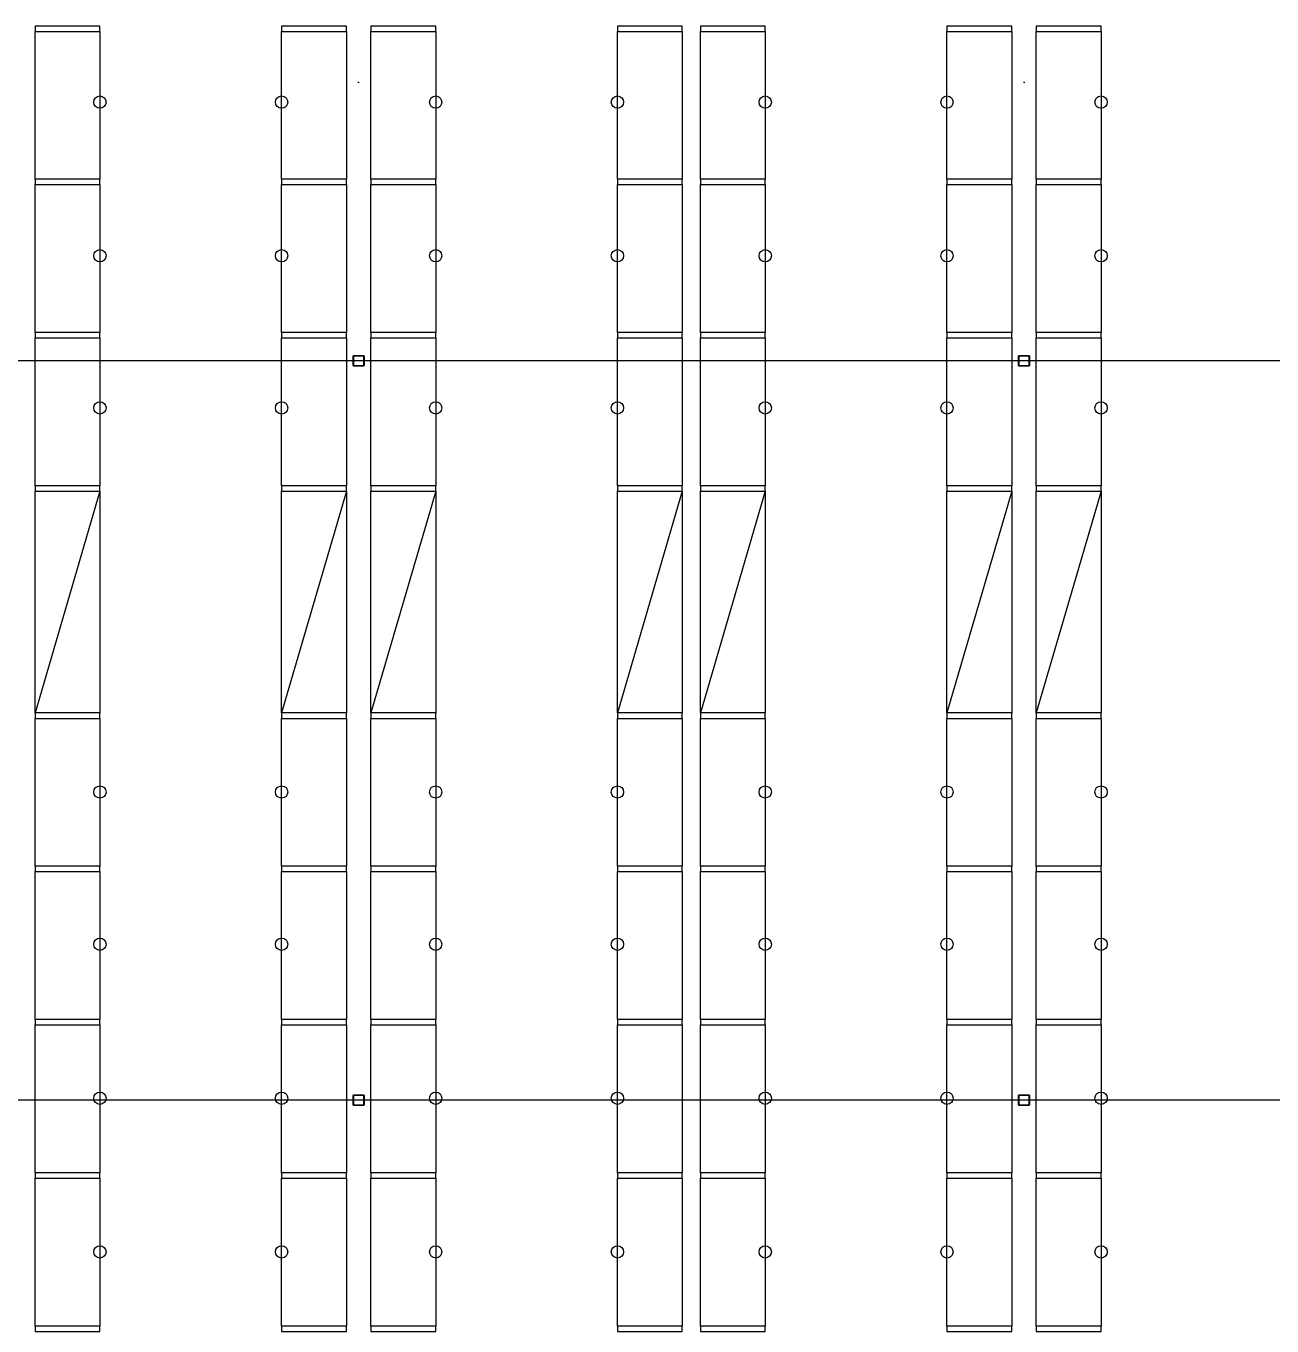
# Model space of a CAD drawing. Header units: millimetres. Extents: x 626570 to 643256, y 6233 to 11343.
# Drawn here: x 633792 to 634601, y 8820 to 9664 of the extents above; entities that cross this region are included whole.
import ezdxf

# ---------------------------------------------------------------- set-up
doc = ezdxf.new("R2010")
doc.units = ezdxf.units.MM
doc.header["$LTSCALE"] = 4000
doc.header["$MEASUREMENT"] = 0
doc.linetypes.add('DASHDOT', pattern=[1, 0.5, -0.25, 0, -0.25])
doc.linetypes.add('HIDDEN', pattern=[0.375, 0.25, -0.125])
for name, color, linetype in [('17', 170, 'CONTINUOUS'), ('BEAMS', 170, 'CONTINUOUS'), ('FRAMES', 170, 'CONTINUOUS'), ('LIGHTS', 50, 'CONTINUOUS'), ('MASTERFOUNDATION_1', 4, 'DASHDOT'), ('MASTERFOUNDATION_25', 7, 'CONTINUOUS')]:
    doc.layers.add(name, color=color, linetype=linetype)

msp = doc.modelspace()

# ---------------------------------------------------------------- linework, layer by layer
at = {"layer": '17', "linetype": 'HIDDEN'}
for p, q in [((633839.87, 9361.97), (633797.87, 9217.97)), ((633999.88, 9361.97), (633957.88, 9217.97)), ((634057.88, 9361.97), (634015.88, 9217.97)), ((634217.88, 9361.97), (634175.88, 9217.97)), ((634271.88, 9361.97), (634229.88, 9217.97)), ((634431.89, 9361.97), (634389.89, 9217.97)), ((634489.89, 9361.97), (634447.89, 9217.97))]:
    msp.add_line(p, q, dxfattribs=at)
at = {"layer": 'BEAMS', "linetype": 'Continuous'}
for p, q in [((633797.87, 9564.47), (633797.87, 9660.47)), ((633839.87, 9660.47), (633839.87, 9564.47)), ((633957.88, 9564.47), (633957.88, 9660.47)), ((633999.88, 9660.47), (633999.88, 9564.47)), ((634015.88, 9564.47), (634015.88, 9660.47)), ((634057.88, 9660.47), (634057.88, 9564.47)), ((634175.88, 9564.47), (634175.88, 9660.47)), ((634217.88, 9660.47), (634217.88, 9564.47)), ((634229.88, 9564.47), (634229.88, 9660.47)), ((634271.88, 9660.47), (634271.88, 9564.47)), ((634389.89, 9564.47), (634389.89, 9660.47)), ((634431.89, 9660.47), (634431.89, 9564.47)), ((634447.89, 9564.47), (634447.89, 9660.47)), ((634489.89, 9660.47), (634489.89, 9564.47)), ((633797.87, 9464.97), (633797.87, 9560.97)), ((633839.87, 9560.97), (633839.87, 9464.97)), ((633957.88, 9464.97), (633957.88, 9560.97)), ((633999.88, 9560.97), (633999.88, 9464.97)), ((634015.88, 9464.97), (634015.88, 9560.97)), ((634057.88, 9560.97), (634057.88, 9464.97)), ((634175.88, 9464.97), (634175.88, 9560.97)), ((634217.88, 9560.97), (634217.88, 9464.97)), ((634229.88, 9464.97), (634229.88, 9560.97)), ((634271.88, 9560.97), (634271.88, 9464.97)), ((634389.89, 9464.97), (634389.89, 9560.97)), ((634431.89, 9560.97), (634431.89, 9464.97)), ((634447.89, 9464.97), (634447.89, 9560.97)), ((634489.89, 9560.97), (634489.89, 9464.97)), ((633797.87, 9365.47), (633797.87, 9461.47)), ((633839.87, 9461.47), (633839.87, 9365.47)), ((633957.88, 9365.47), (633957.88, 9461.47)), ((633999.88, 9461.47), (633999.88, 9365.47)), ((634015.88, 9365.47), (634015.88, 9461.47)), ((634057.88, 9461.47), (634057.88, 9365.47)), ((634175.88, 9365.47), (634175.88, 9461.47)), ((634217.88, 9461.47), (634217.88, 9365.47)), ((634229.88, 9365.47), (634229.88, 9461.47)), ((634271.88, 9461.47), (634271.88, 9365.47)), ((634389.89, 9365.47), (634389.89, 9461.47)), ((634431.89, 9461.47), (634431.89, 9365.47)), ((634447.89, 9365.47), (634447.89, 9461.47)), ((634489.89, 9461.47), (634489.89, 9365.47)), ((633797.87, 9217.97), (633797.87, 9361.97)), ((633839.87, 9361.97), (633839.87, 9217.97)), ((633957.88, 9217.97), (633957.88, 9361.97)), ((633999.88, 9361.97), (633999.88, 9217.97)), ((634015.88, 9217.97), (634015.88, 9361.97)), ((634057.88, 9361.97), (634057.88, 9217.97)), ((634175.88, 9217.97), (634175.88, 9361.97)), ((634217.88, 9361.97), (634217.88, 9217.97)), ((634229.88, 9217.97), (634229.88, 9361.97)), ((634271.88, 9361.97), (634271.88, 9217.97)), ((634389.89, 9217.97), (634389.89, 9361.97)), ((634431.89, 9361.97), (634431.89, 9217.97)), ((634447.89, 9217.97), (634447.89, 9361.97)), ((634489.89, 9361.97), (634489.89, 9217.97)), ((633797.87, 9118.47), (633797.87, 9214.47)), ((633839.87, 9214.47), (633839.87, 9118.47)), ((633957.88, 9118.47), (633957.88, 9214.47)), ((633999.88, 9214.47), (633999.88, 9118.47)), ((634015.88, 9118.47), (634015.88, 9214.47)), ((634057.88, 9214.47), (634057.88, 9118.47)), ((634175.88, 9118.47), (634175.88, 9214.47)), ((634217.88, 9214.47), (634217.88, 9118.47)), ((634229.88, 9118.47), (634229.88, 9214.47)), ((634271.88, 9214.47), (634271.88, 9118.47)), ((634389.89, 9118.47), (634389.89, 9214.47)), ((634431.89, 9214.47), (634431.89, 9118.47)), ((634447.89, 9118.47), (634447.89, 9214.47)), ((634489.89, 9214.47), (634489.89, 9118.47)), ((633797.87, 9018.97), (633797.87, 9114.97)), ((633839.87, 9114.97), (633839.87, 9018.97)), ((633957.88, 9018.97), (633957.88, 9114.97)), ((633999.88, 9114.97), (633999.88, 9018.97)), ((634015.88, 9018.97), (634015.88, 9114.97)), ((634057.88, 9114.97), (634057.88, 9018.97)), ((634175.88, 9018.97), (634175.88, 9114.97)), ((634217.88, 9114.97), (634217.88, 9018.97)), ((634229.88, 9018.97), (634229.88, 9114.97)), ((634271.88, 9114.97), (634271.88, 9018.97)), ((634389.89, 9018.97), (634389.89, 9114.97)), ((634431.89, 9114.97), (634431.89, 9018.97)), ((634447.89, 9018.97), (634447.89, 9114.97)), ((634489.89, 9114.97), (634489.89, 9018.97)), ((633797.87, 8919.47), (633797.87, 9015.47)), ((633839.87, 9015.47), (633839.87, 8919.47)), ((633957.88, 8919.47), (633957.88, 9015.47)), ((633999.88, 9015.47), (633999.88, 8919.47)), ((634015.88, 8919.47), (634015.88, 9015.47)), ((634057.88, 9015.47), (634057.88, 8919.47)), ((634175.88, 8919.47), (634175.88, 9015.47)), ((634217.88, 9015.47), (634217.88, 8919.47)), ((634229.88, 8919.47), (634229.88, 9015.47)), ((634271.88, 9015.47), (634271.88, 8919.47)), ((634389.89, 8919.47), (634389.89, 9015.47)), ((634431.89, 9015.47), (634431.89, 8919.47)), ((634447.89, 8919.47), (634447.89, 9015.47)), ((634489.89, 9015.47), (634489.89, 8919.47)), ((633797.87, 8819.97), (633797.87, 8915.97)), ((633839.87, 8915.97), (633839.87, 8819.97)), ((633957.88, 8819.97), (633957.88, 8915.97)), ((633999.88, 8915.97), (633999.88, 8819.97)), ((634015.88, 8819.97), (634015.88, 8915.97)), ((634057.88, 8915.97), (634057.88, 8819.97)), ((634175.88, 8819.97), (634175.88, 8915.97)), ((634217.88, 8915.97), (634217.88, 8819.97)), ((634229.88, 8819.97), (634229.88, 8915.97)), ((634271.88, 8915.97), (634271.88, 8819.97)), ((634389.89, 8819.97), (634389.89, 8915.97)), ((634431.89, 8915.97), (634431.89, 8819.97)), ((634447.89, 8819.97), (634447.89, 8915.97)), ((634489.89, 8915.97), (634489.89, 8819.97))]:
    msp.add_line(p, q, dxfattribs=at)
at = {"layer": 'FRAMES', "linetype": 'Continuous', "flags": 128}
for points in [[(633797.87, 9660.47), (633839.87, 9660.47), (633839.87, 9663.97), (633797.87, 9663.97), (633797.87, 9660.47)], [(633957.88, 9660.47), (633999.88, 9660.47), (633999.88, 9663.97), (633957.88, 9663.97), (633957.88, 9660.47)], [(634015.88, 9660.47), (634057.88, 9660.47), (634057.88, 9663.97), (634015.88, 9663.97), (634015.88, 9660.47)], [(634175.88, 9660.47), (634217.88, 9660.47), (634217.88, 9663.97), (634175.88, 9663.97), (634175.88, 9660.47)], [(634229.88, 9660.47), (634271.88, 9660.47), (634271.88, 9663.97), (634229.88, 9663.97), (634229.88, 9660.47)], [(634389.89, 9660.47), (634431.89, 9660.47), (634431.89, 9663.97), (634389.89, 9663.97), (634389.89, 9660.47)], [(634447.89, 9660.47), (634489.89, 9660.47), (634489.89, 9663.97), (634447.89, 9663.97), (634447.89, 9660.47)], [(633797.87, 9560.97), (633839.87, 9560.97), (633839.87, 9564.47), (633797.87, 9564.47), (633797.87, 9560.97)], [(633957.88, 9560.97), (633999.88, 9560.97), (633999.88, 9564.47), (633957.88, 9564.47), (633957.88, 9560.97)], [(634015.88, 9560.97), (634057.88, 9560.97), (634057.88, 9564.47), (634015.88, 9564.47), (634015.88, 9560.97)], [(634175.88, 9560.97), (634217.88, 9560.97), (634217.88, 9564.47), (634175.88, 9564.47), (634175.88, 9560.97)], [(634229.88, 9560.97), (634271.88, 9560.97), (634271.88, 9564.47), (634229.88, 9564.47), (634229.88, 9560.97)], [(634389.89, 9560.97), (634431.89, 9560.97), (634431.89, 9564.47), (634389.89, 9564.47), (634389.89, 9560.97)], [(634447.89, 9560.97), (634489.89, 9560.97), (634489.89, 9564.47), (634447.89, 9564.47), (634447.89, 9560.97)], [(633797.87, 9461.47), (633839.87, 9461.47), (633839.87, 9464.97), (633797.87, 9464.97), (633797.87, 9461.47)], [(633957.88, 9461.47), (633999.88, 9461.47), (633999.88, 9464.97), (633957.88, 9464.97), (633957.88, 9461.47)], [(634015.88, 9461.47), (634057.88, 9461.47), (634057.88, 9464.97), (634015.88, 9464.97), (634015.88, 9461.47)], [(634175.88, 9461.47), (634217.88, 9461.47), (634217.88, 9464.97), (634175.88, 9464.97), (634175.88, 9461.47)], [(634229.88, 9461.47), (634271.88, 9461.47), (634271.88, 9464.97), (634229.88, 9464.97), (634229.88, 9461.47)], [(634389.89, 9461.47), (634431.89, 9461.47), (634431.89, 9464.97), (634389.89, 9464.97), (634389.89, 9461.47)], [(634447.89, 9461.47), (634489.89, 9461.47), (634489.89, 9464.97), (634447.89, 9464.97), (634447.89, 9461.47)], [(633797.87, 9361.97), (633839.87, 9361.97), (633839.87, 9365.47), (633797.87, 9365.47), (633797.87, 9361.97)], [(633797.87, 9361.97), (633839.87, 9361.97), (633839.87, 9365.47), (633797.87, 9365.47), (633797.87, 9361.97)], [(633957.88, 9361.97), (633999.88, 9361.97), (633999.88, 9365.47), (633957.88, 9365.47), (633957.88, 9361.97)], [(633957.88, 9361.97), (633999.88, 9361.97), (633999.88, 9365.47), (633957.88, 9365.47), (633957.88, 9361.97)], [(634015.88, 9361.97), (634057.88, 9361.97), (634057.88, 9365.47), (634015.88, 9365.47), (634015.88, 9361.97)], [(634015.88, 9361.97), (634057.88, 9361.97), (634057.88, 9365.47), (634015.88, 9365.47), (634015.88, 9361.97)], [(634175.88, 9361.97), (634217.88, 9361.97), (634217.88, 9365.47), (634175.88, 9365.47), (634175.88, 9361.97)], [(634175.88, 9361.97), (634217.88, 9361.97), (634217.88, 9365.47), (634175.88, 9365.47), (634175.88, 9361.97)], [(634229.88, 9361.97), (634271.88, 9361.97), (634271.88, 9365.47), (634229.88, 9365.47), (634229.88, 9361.97)], [(634229.88, 9361.97), (634271.88, 9361.97), (634271.88, 9365.47), (634229.88, 9365.47), (634229.88, 9361.97)], [(634389.89, 9361.97), (634431.89, 9361.97), (634431.89, 9365.47), (634389.89, 9365.47), (634389.89, 9361.97)], [(634389.89, 9361.97), (634431.89, 9361.97), (634431.89, 9365.47), (634389.89, 9365.47), (634389.89, 9361.97)], [(634447.89, 9361.97), (634489.89, 9361.97), (634489.89, 9365.47), (634447.89, 9365.47), (634447.89, 9361.97)], [(634447.89, 9361.97), (634489.89, 9361.97), (634489.89, 9365.47), (634447.89, 9365.47), (634447.89, 9361.97)], [(633797.87, 9214.47), (633839.87, 9214.47), (633839.87, 9217.97), (633797.87, 9217.97), (633797.87, 9214.47)], [(633957.88, 9214.47), (633999.88, 9214.47), (633999.88, 9217.97), (633957.88, 9217.97), (633957.88, 9214.47)], [(634015.88, 9214.47), (634057.88, 9214.47), (634057.88, 9217.97), (634015.88, 9217.97), (634015.88, 9214.47)], [(634175.88, 9214.47), (634217.88, 9214.47), (634217.88, 9217.97), (634175.88, 9217.97), (634175.88, 9214.47)], [(634229.88, 9214.47), (634271.88, 9214.47), (634271.88, 9217.97), (634229.88, 9217.97), (634229.88, 9214.47)], [(634389.89, 9214.47), (634431.89, 9214.47), (634431.89, 9217.97), (634389.89, 9217.97), (634389.89, 9214.47)], [(634447.89, 9214.47), (634489.89, 9214.47), (634489.89, 9217.97), (634447.89, 9217.97), (634447.89, 9214.47)], [(633797.87, 9114.97), (633839.87, 9114.97), (633839.87, 9118.47), (633797.87, 9118.47), (633797.87, 9114.97)], [(633957.88, 9114.97), (633999.88, 9114.97), (633999.88, 9118.47), (633957.88, 9118.47), (633957.88, 9114.97)], [(634015.88, 9114.97), (634057.88, 9114.97), (634057.88, 9118.47), (634015.88, 9118.47), (634015.88, 9114.97)], [(634175.88, 9114.97), (634217.88, 9114.97), (634217.88, 9118.47), (634175.88, 9118.47), (634175.88, 9114.97)], [(634229.88, 9114.97), (634271.88, 9114.97), (634271.88, 9118.47), (634229.88, 9118.47), (634229.88, 9114.97)], [(634389.89, 9114.97), (634431.89, 9114.97), (634431.89, 9118.47), (634389.89, 9118.47), (634389.89, 9114.97)], [(634447.89, 9114.97), (634489.89, 9114.97), (634489.89, 9118.47), (634447.89, 9118.47), (634447.89, 9114.97)], [(633797.87, 9015.47), (633839.87, 9015.47), (633839.87, 9018.97), (633797.87, 9018.97), (633797.87, 9015.47)], [(633957.88, 9015.47), (633999.88, 9015.47), (633999.88, 9018.97), (633957.88, 9018.97), (633957.88, 9015.47)], [(634015.88, 9015.47), (634057.88, 9015.47), (634057.88, 9018.97), (634015.88, 9018.97), (634015.88, 9015.47)], [(634175.88, 9015.47), (634217.88, 9015.47), (634217.88, 9018.97), (634175.88, 9018.97), (634175.88, 9015.47)], [(634229.88, 9015.47), (634271.88, 9015.47), (634271.88, 9018.97), (634229.88, 9018.97), (634229.88, 9015.47)], [(634389.89, 9015.47), (634431.89, 9015.47), (634431.89, 9018.97), (634389.89, 9018.97), (634389.89, 9015.47)], [(634447.89, 9015.47), (634489.89, 9015.47), (634489.89, 9018.97), (634447.89, 9018.97), (634447.89, 9015.47)], [(633797.87, 8915.97), (633839.87, 8915.97), (633839.87, 8919.47), (633797.87, 8919.47), (633797.87, 8915.97)], [(633957.88, 8915.97), (633999.88, 8915.97), (633999.88, 8919.47), (633957.88, 8919.47), (633957.88, 8915.97)], [(634015.88, 8915.97), (634057.88, 8915.97), (634057.88, 8919.47), (634015.88, 8919.47), (634015.88, 8915.97)], [(634175.88, 8915.97), (634217.88, 8915.97), (634217.88, 8919.47), (634175.88, 8919.47), (634175.88, 8915.97)], [(634229.88, 8915.97), (634271.88, 8915.97), (634271.88, 8919.47), (634229.88, 8919.47), (634229.88, 8915.97)], [(634389.89, 8915.97), (634431.89, 8915.97), (634431.89, 8919.47), (634389.89, 8919.47), (634389.89, 8915.97)], [(634447.89, 8915.97), (634489.89, 8915.97), (634489.89, 8919.47), (634447.89, 8919.47), (634447.89, 8915.97)], [(633797.87, 8816.47), (633839.87, 8816.47), (633839.87, 8819.97), (633797.87, 8819.97), (633797.87, 8816.47)], [(633957.88, 8816.47), (633999.88, 8816.47), (633999.88, 8819.97), (633957.88, 8819.97), (633957.88, 8816.47)], [(634015.88, 8816.47), (634057.88, 8816.47), (634057.88, 8819.97), (634015.88, 8819.97), (634015.88, 8816.47)], [(634175.88, 8816.47), (634217.88, 8816.47), (634217.88, 8819.97), (634175.88, 8819.97), (634175.88, 8816.47)], [(634229.88, 8816.47), (634271.88, 8816.47), (634271.88, 8819.97), (634229.88, 8819.97), (634229.88, 8816.47)], [(634389.89, 8816.47), (634431.89, 8816.47), (634431.89, 8819.97), (634389.89, 8819.97), (634389.89, 8816.47)], [(634447.89, 8816.47), (634489.89, 8816.47), (634489.89, 8819.97), (634447.89, 8819.97), (634447.89, 8816.47)]]:
    msp.add_lwpolyline(points, close=True, dxfattribs=at)
at = {"layer": 'LIGHTS'}
for centre in [(633839.87, 9614.58), (633957.88, 9614.58), (634057.88, 9614.58), (634175.88, 9614.58), (634271.88, 9614.58), (634389.89, 9614.58), (634489.89, 9614.58), (633839.87, 9514.85), (633957.88, 9514.85), (634057.88, 9514.85), (634175.88, 9514.85), (634271.88, 9514.85), (634389.89, 9514.85), (634489.89, 9514.85), (633839.87, 9415.98), (633957.88, 9415.98), (634057.88, 9415.98), (634175.88, 9415.98), (634271.88, 9415.98), (634389.89, 9415.98), (634489.89, 9415.98), (633839.87, 9166.66), (633957.88, 9166.66), (634057.88, 9166.66), (634175.88, 9166.66), (634271.88, 9166.66), (634389.89, 9166.66), (634489.89, 9166.66), (633839.87, 9067.78), (633957.88, 9067.78), (634057.88, 9067.78), (634175.88, 9067.78), (634271.88, 9067.78), (634389.89, 9067.78), (634489.89, 9067.78), (633839.87, 8967.81), (633957.88, 8967.81), (634057.88, 8967.81), (634175.88, 8967.81), (634271.88, 8967.81), (634389.89, 8967.81), (634489.89, 8967.81), (633839.87, 8868.09), (633957.88, 8868.09), (634057.88, 8868.09), (634175.88, 8868.09), (634271.88, 8868.09), (634389.89, 8868.09), (634489.89, 8868.09)]:
    msp.add_circle(centre, 3.99, dxfattribs=at)
at = {"layer": 'MASTERFOUNDATION_1', "linetype": 'DASHDOT'}
for p, q in [((634007.88, 6627.53), (634007.88, 11123.23)), ((634439.89, 6627.53), (634439.89, 11123.23)), ((643023.86, 9446.61), (626796.64, 9446.61)), ((643023.86, 8966.61), (626796.64, 8966.61))]:
    msp.add_line(p, q, dxfattribs=at)
at = {"layer": 'MASTERFOUNDATION_25', "linetype": 'Continuous', "flags": 128}
for points in [[(634005, 9450.11), (634010.76, 9450.11), (634010.78, 9450.11), (634010.8, 9450.11), (634010.82, 9450.1), (634010.84, 9450.1), (634010.86, 9450.1), (634010.89, 9450.09), (634010.91, 9450.09), (634010.93, 9450.08), (634010.95, 9450.08), (634010.97, 9450.07), (634010.99, 9450.06), (634011.01, 9450.05), (634011.03, 9450.05), (634011.05, 9450.04), (634011.07, 9450.02), (634011.09, 9450.01), (634011.1, 9450), (634011.12, 9449.99), (634011.14, 9449.98), (634011.16, 9449.96), (634011.17, 9449.95), (634011.19, 9449.93), (634011.2, 9449.92), (634011.22, 9449.9), (634011.23, 9449.89), (634011.25, 9449.87), (634011.26, 9449.85), (634011.27, 9449.83), (634011.28, 9449.82), (634011.3, 9449.8), (634011.31, 9449.78), (634011.32, 9449.76), (634011.32, 9449.74), (634011.33, 9449.72), (634011.34, 9449.7), (634011.35, 9449.68), (634011.35, 9449.66), (634011.36, 9449.64), (634011.36, 9449.62), (634011.37, 9449.59), (634011.37, 9449.57), (634011.38, 9449.55), (634011.38, 9449.53), (634011.38, 9449.51), (634011.38, 9449.49), (634011.38, 9443.73), (634011.38, 9443.71), (634011.38, 9443.69), (634011.38, 9443.66), (634011.37, 9443.64), (634011.37, 9443.62), (634011.36, 9443.6), (634011.36, 9443.58), (634011.35, 9443.56), (634011.35, 9443.54), (634011.34, 9443.52), (634011.33, 9443.5), (634011.32, 9443.48), (634011.32, 9443.46), (634011.31, 9443.44), (634011.3, 9443.42), (634011.28, 9443.4), (634011.27, 9443.38), (634011.26, 9443.36), (634011.25, 9443.35), (634011.23, 9443.33), (634011.22, 9443.31), (634011.2, 9443.3), (634011.19, 9443.28), (634011.17, 9443.27), (634011.16, 9443.25), (634011.14, 9443.24), (634011.12, 9443.23), (634011.1, 9443.21), (634011.09, 9443.2), (634011.07, 9443.19), (634011.05, 9443.18), (634011.03, 9443.17), (634011.01, 9443.16), (634010.99, 9443.15), (634010.97, 9443.15), (634010.95, 9443.14), (634010.93, 9443.13), (634010.91, 9443.13), (634010.89, 9443.12), (634010.86, 9443.12), (634010.84, 9443.11), (634010.82, 9443.11), (634010.8, 9443.11), (634010.78, 9443.11), (634010.76, 9443.11), (634005, 9443.11), (634004.98, 9443.11), (634004.96, 9443.11), (634004.94, 9443.11), (634004.91, 9443.11), (634004.89, 9443.12), (634004.87, 9443.12), (634004.85, 9443.13), (634004.83, 9443.13), (634004.81, 9443.14), (634004.79, 9443.15), (634004.77, 9443.15), (634004.75, 9443.16), (634004.73, 9443.17), (634004.71, 9443.18), (634004.69, 9443.19), (634004.67, 9443.2), (634004.65, 9443.21), (634004.63, 9443.23), (634004.62, 9443.24), (634004.6, 9443.25), (634004.58, 9443.27), (634004.57, 9443.28), (634004.55, 9443.3), (634004.54, 9443.31), (634004.52, 9443.33), (634004.51, 9443.35), (634004.5, 9443.36), (634004.48, 9443.38), (634004.47, 9443.4), (634004.46, 9443.42), (634004.45, 9443.44), (634004.44, 9443.46), (634004.43, 9443.48), (634004.42, 9443.5), (634004.42, 9443.52), (634004.41, 9443.54), (634004.4, 9443.56), (634004.4, 9443.58), (634004.39, 9443.6), (634004.39, 9443.62), (634004.38, 9443.64), (634004.38, 9443.66), (634004.38, 9443.69), (634004.38, 9443.71), (634004.38, 9443.73), (634004.38, 9449.49), (634004.38, 9449.51), (634004.38, 9449.53), (634004.38, 9449.55), (634004.38, 9449.57), (634004.39, 9449.59), (634004.39, 9449.62), (634004.4, 9449.64), (634004.4, 9449.66), (634004.41, 9449.68), (634004.42, 9449.7), (634004.42, 9449.72), (634004.43, 9449.74), (634004.44, 9449.76), (634004.45, 9449.78), (634004.46, 9449.8), (634004.47, 9449.82), (634004.48, 9449.83), (634004.5, 9449.85), (634004.51, 9449.87), (634004.52, 9449.89), (634004.54, 9449.9), (634004.55, 9449.92), (634004.57, 9449.93), (634004.58, 9449.95), (634004.6, 9449.96), (634004.62, 9449.98), (634004.63, 9449.99), (634004.65, 9450), (634004.67, 9450.01), (634004.69, 9450.02), (634004.71, 9450.04), (634004.73, 9450.05), (634004.75, 9450.05), (634004.77, 9450.06), (634004.79, 9450.07), (634004.81, 9450.08), (634004.83, 9450.08), (634004.85, 9450.09), (634004.87, 9450.09), (634004.89, 9450.1), (634004.91, 9450.1), (634004.94, 9450.1), (634004.96, 9450.11), (634004.98, 9450.11), (634005, 9450.11)], [(634005, 9449.8), (634010.76, 9449.8), (634010.77, 9449.8), (634010.78, 9449.79), (634010.79, 9449.79), (634010.8, 9449.79), (634010.81, 9449.79), (634010.82, 9449.79), (634010.83, 9449.79), (634010.84, 9449.78), (634010.85, 9449.78), (634010.86, 9449.78), (634010.87, 9449.77), (634010.88, 9449.77), (634010.89, 9449.76), (634010.9, 9449.76), (634010.91, 9449.75), (634010.92, 9449.75), (634010.93, 9449.74), (634010.94, 9449.74), (634010.95, 9449.73), (634010.96, 9449.72), (634010.96, 9449.72), (634010.97, 9449.71), (634010.98, 9449.7), (634010.99, 9449.69), (634010.99, 9449.69), (634011, 9449.68), (634011.01, 9449.67), (634011.01, 9449.66), (634011.02, 9449.65), (634011.02, 9449.64), (634011.03, 9449.63), (634011.03, 9449.62), (634011.04, 9449.61), (634011.04, 9449.6), (634011.05, 9449.59), (634011.05, 9449.58), (634011.05, 9449.57), (634011.06, 9449.56), (634011.06, 9449.55), (634011.06, 9449.54), (634011.06, 9449.53), (634011.06, 9449.52), (634011.06, 9449.51), (634011.07, 9449.5), (634011.07, 9449.49), (634011.07, 9443.73), (634011.07, 9443.72), (634011.06, 9443.71), (634011.06, 9443.7), (634011.06, 9443.69), (634011.06, 9443.68), (634011.06, 9443.67), (634011.06, 9443.66), (634011.05, 9443.64), (634011.05, 9443.63), (634011.05, 9443.62), (634011.04, 9443.61), (634011.04, 9443.6), (634011.03, 9443.59), (634011.03, 9443.58), (634011.02, 9443.58), (634011.02, 9443.57), (634011.01, 9443.56), (634011.01, 9443.55), (634011, 9443.54), (634010.99, 9443.53), (634010.99, 9443.52), (634010.98, 9443.52), (634010.97, 9443.51), (634010.96, 9443.5), (634010.96, 9443.49), (634010.95, 9443.49), (634010.94, 9443.48), (634010.93, 9443.47), (634010.92, 9443.47), (634010.91, 9443.46), (634010.9, 9443.46), (634010.89, 9443.45), (634010.88, 9443.45), (634010.87, 9443.44), (634010.86, 9443.44), (634010.85, 9443.44), (634010.84, 9443.43), (634010.83, 9443.43), (634010.82, 9443.43), (634010.81, 9443.43), (634010.8, 9443.42), (634010.79, 9443.42), (634010.78, 9443.42), (634010.77, 9443.42), (634010.76, 9443.42), (634005, 9443.42), (634004.99, 9443.42), (634004.98, 9443.42), (634004.97, 9443.42), (634004.96, 9443.42), (634004.95, 9443.43), (634004.94, 9443.43), (634004.93, 9443.43), (634004.92, 9443.43), (634004.9, 9443.44), (634004.89, 9443.44), (634004.88, 9443.44), (634004.87, 9443.45), (634004.86, 9443.45), (634004.86, 9443.46), (634004.85, 9443.46), (634004.84, 9443.47), (634004.83, 9443.47), (634004.82, 9443.48), (634004.81, 9443.49), (634004.8, 9443.49), (634004.79, 9443.5), (634004.79, 9443.51), (634004.78, 9443.52), (634004.77, 9443.52), (634004.76, 9443.53), (634004.76, 9443.54), (634004.75, 9443.55), (634004.74, 9443.56), (634004.74, 9443.57), (634004.73, 9443.58), (634004.73, 9443.58), (634004.72, 9443.59), (634004.72, 9443.6), (634004.71, 9443.61), (634004.71, 9443.62), (634004.71, 9443.63), (634004.7, 9443.64), (634004.7, 9443.66), (634004.7, 9443.67), (634004.7, 9443.68), (634004.69, 9443.69), (634004.69, 9443.7), (634004.69, 9443.71), (634004.69, 9443.72), (634004.69, 9443.73), (634004.69, 9449.49), (634004.69, 9449.5), (634004.69, 9449.51), (634004.69, 9449.52), (634004.69, 9449.53), (634004.7, 9449.54), (634004.7, 9449.55), (634004.7, 9449.56), (634004.7, 9449.57), (634004.71, 9449.58), (634004.71, 9449.59), (634004.71, 9449.6), (634004.72, 9449.61), (634004.72, 9449.62), (634004.73, 9449.63), (634004.73, 9449.64), (634004.74, 9449.65), (634004.74, 9449.66), (634004.75, 9449.67), (634004.76, 9449.68), (634004.76, 9449.69), (634004.77, 9449.69), (634004.78, 9449.7), (634004.79, 9449.71), (634004.79, 9449.72), (634004.8, 9449.72), (634004.81, 9449.73), (634004.82, 9449.74), (634004.83, 9449.74), (634004.84, 9449.75), (634004.85, 9449.75), (634004.86, 9449.76), (634004.86, 9449.76), (634004.87, 9449.77), (634004.88, 9449.77), (634004.89, 9449.78), (634004.9, 9449.78), (634004.92, 9449.78), (634004.93, 9449.79), (634004.94, 9449.79), (634004.95, 9449.79), (634004.96, 9449.79), (634004.97, 9449.79), (634004.98, 9449.79), (634004.99, 9449.8), (634005, 9449.8)], [(634437.01, 9450.11), (634442.76, 9450.11), (634442.79, 9450.11), (634442.81, 9450.11), (634442.83, 9450.1), (634442.85, 9450.1), (634442.87, 9450.1), (634442.89, 9450.09), (634442.92, 9450.09), (634442.94, 9450.08), (634442.96, 9450.08), (634442.98, 9450.07), (634443, 9450.06), (634443.02, 9450.05), (634443.04, 9450.05), (634443.06, 9450.04), (634443.08, 9450.02), (634443.09, 9450.01), (634443.11, 9450), (634443.13, 9449.99), (634443.15, 9449.98), (634443.16, 9449.96), (634443.18, 9449.95), (634443.2, 9449.93), (634443.21, 9449.92), (634443.23, 9449.9), (634443.24, 9449.89), (634443.25, 9449.87), (634443.27, 9449.85), (634443.28, 9449.83), (634443.29, 9449.82), (634443.3, 9449.8), (634443.31, 9449.78), (634443.32, 9449.76), (634443.33, 9449.74), (634443.34, 9449.72), (634443.35, 9449.7), (634443.36, 9449.68), (634443.36, 9449.66), (634443.37, 9449.64), (634443.37, 9449.62), (634443.38, 9449.59), (634443.38, 9449.57), (634443.38, 9449.55), (634443.38, 9449.53), (634443.39, 9449.51), (634443.39, 9449.49), (634443.39, 9443.73), (634443.39, 9443.71), (634443.38, 9443.69), (634443.38, 9443.66), (634443.38, 9443.64), (634443.38, 9443.62), (634443.37, 9443.6), (634443.37, 9443.58), (634443.36, 9443.56), (634443.36, 9443.54), (634443.35, 9443.52), (634443.34, 9443.5), (634443.33, 9443.48), (634443.32, 9443.46), (634443.31, 9443.44), (634443.3, 9443.42), (634443.29, 9443.4), (634443.28, 9443.38), (634443.27, 9443.36), (634443.25, 9443.35), (634443.24, 9443.33), (634443.23, 9443.31), (634443.21, 9443.3), (634443.2, 9443.28), (634443.18, 9443.27), (634443.16, 9443.25), (634443.15, 9443.24), (634443.13, 9443.23), (634443.11, 9443.21), (634443.09, 9443.2), (634443.08, 9443.19), (634443.06, 9443.18), (634443.04, 9443.17), (634443.02, 9443.16), (634443, 9443.15), (634442.98, 9443.15), (634442.96, 9443.14), (634442.94, 9443.13), (634442.92, 9443.13), (634442.89, 9443.12), (634442.87, 9443.12), (634442.85, 9443.11), (634442.83, 9443.11), (634442.81, 9443.11), (634442.79, 9443.11), (634442.76, 9443.11), (634437.01, 9443.11), (634436.99, 9443.11), (634436.96, 9443.11), (634436.94, 9443.11), (634436.92, 9443.11), (634436.9, 9443.12), (634436.88, 9443.12), (634436.86, 9443.13), (634436.84, 9443.13), (634436.82, 9443.14), (634436.8, 9443.15), (634436.78, 9443.15), (634436.76, 9443.16), (634436.74, 9443.17), (634436.72, 9443.18), (634436.7, 9443.19), (634436.68, 9443.2), (634436.66, 9443.21), (634436.64, 9443.23), (634436.63, 9443.24), (634436.61, 9443.25), (634436.59, 9443.27), (634436.58, 9443.28), (634436.56, 9443.3), (634436.55, 9443.31), (634436.53, 9443.33), (634436.52, 9443.35), (634436.51, 9443.36), (634436.49, 9443.38), (634436.48, 9443.4), (634436.47, 9443.42), (634436.46, 9443.44), (634436.45, 9443.46), (634436.44, 9443.48), (634436.43, 9443.5), (634436.42, 9443.52), (634436.42, 9443.54), (634436.41, 9443.56), (634436.4, 9443.58), (634436.4, 9443.6), (634436.4, 9443.62), (634436.39, 9443.64), (634436.39, 9443.66), (634436.39, 9443.69), (634436.39, 9443.71), (634436.39, 9443.73), (634436.39, 9449.49), (634436.39, 9449.51), (634436.39, 9449.53), (634436.39, 9449.55), (634436.39, 9449.57), (634436.4, 9449.59), (634436.4, 9449.62), (634436.4, 9449.64), (634436.41, 9449.66), (634436.42, 9449.68), (634436.42, 9449.7), (634436.43, 9449.72), (634436.44, 9449.74), (634436.45, 9449.76), (634436.46, 9449.78), (634436.47, 9449.8), (634436.48, 9449.82), (634436.49, 9449.83), (634436.51, 9449.85), (634436.52, 9449.87), (634436.53, 9449.89), (634436.55, 9449.9), (634436.56, 9449.92), (634436.58, 9449.93), (634436.59, 9449.95), (634436.61, 9449.96), (634436.63, 9449.98), (634436.64, 9449.99), (634436.66, 9450), (634436.68, 9450.01), (634436.7, 9450.02), (634436.72, 9450.04), (634436.74, 9450.05), (634436.76, 9450.05), (634436.78, 9450.06), (634436.8, 9450.07), (634436.82, 9450.08), (634436.84, 9450.08), (634436.86, 9450.09), (634436.88, 9450.09), (634436.9, 9450.1), (634436.92, 9450.1), (634436.94, 9450.1), (634436.96, 9450.11), (634436.99, 9450.11), (634437.01, 9450.11)], [(634437.01, 9449.8), (634442.76, 9449.8), (634442.78, 9449.8), (634442.79, 9449.79), (634442.8, 9449.79), (634442.81, 9449.79), (634442.82, 9449.79), (634442.83, 9449.79), (634442.84, 9449.79), (634442.85, 9449.78), (634442.86, 9449.78), (634442.87, 9449.78), (634442.88, 9449.77), (634442.89, 9449.77), (634442.9, 9449.76), (634442.91, 9449.76), (634442.92, 9449.75), (634442.93, 9449.75), (634442.94, 9449.74), (634442.95, 9449.74), (634442.95, 9449.73), (634442.96, 9449.72), (634442.97, 9449.72), (634442.98, 9449.71), (634442.99, 9449.7), (634442.99, 9449.69), (634443, 9449.69), (634443.01, 9449.68), (634443.01, 9449.67), (634443.02, 9449.66), (634443.03, 9449.65), (634443.03, 9449.64), (634443.04, 9449.63), (634443.04, 9449.62), (634443.05, 9449.61), (634443.05, 9449.6), (634443.05, 9449.59), (634443.06, 9449.58), (634443.06, 9449.57), (634443.06, 9449.56), (634443.07, 9449.55), (634443.07, 9449.54), (634443.07, 9449.53), (634443.07, 9449.52), (634443.07, 9449.51), (634443.07, 9449.5), (634443.07, 9449.49), (634443.07, 9443.73), (634443.07, 9443.72), (634443.07, 9443.71), (634443.07, 9443.7), (634443.07, 9443.69), (634443.07, 9443.68), (634443.07, 9443.67), (634443.06, 9443.66), (634443.06, 9443.64), (634443.06, 9443.63), (634443.05, 9443.62), (634443.05, 9443.61), (634443.05, 9443.6), (634443.04, 9443.59), (634443.04, 9443.58), (634443.03, 9443.58), (634443.03, 9443.57), (634443.02, 9443.56), (634443.01, 9443.55), (634443.01, 9443.54), (634443, 9443.53), (634442.99, 9443.52), (634442.99, 9443.52), (634442.98, 9443.51), (634442.97, 9443.5), (634442.96, 9443.49), (634442.95, 9443.49), (634442.95, 9443.48), (634442.94, 9443.47), (634442.93, 9443.47), (634442.92, 9443.46), (634442.91, 9443.46), (634442.9, 9443.45), (634442.89, 9443.45), (634442.88, 9443.44), (634442.87, 9443.44), (634442.86, 9443.44), (634442.85, 9443.43), (634442.84, 9443.43), (634442.83, 9443.43), (634442.82, 9443.43), (634442.81, 9443.42), (634442.8, 9443.42), (634442.79, 9443.42), (634442.78, 9443.42), (634442.76, 9443.42), (634437.01, 9443.42), (634437, 9443.42), (634436.99, 9443.42), (634436.98, 9443.42), (634436.97, 9443.42), (634436.95, 9443.43), (634436.94, 9443.43), (634436.93, 9443.43), (634436.92, 9443.43), (634436.91, 9443.44), (634436.9, 9443.44), (634436.89, 9443.44), (634436.88, 9443.45), (634436.87, 9443.45), (634436.86, 9443.46), (634436.85, 9443.46), (634436.84, 9443.47), (634436.84, 9443.47), (634436.83, 9443.48), (634436.82, 9443.49), (634436.81, 9443.49), (634436.8, 9443.5), (634436.79, 9443.51), (634436.79, 9443.52), (634436.78, 9443.52), (634436.77, 9443.53), (634436.76, 9443.54), (634436.76, 9443.55), (634436.75, 9443.56), (634436.75, 9443.57), (634436.74, 9443.58), (634436.74, 9443.58), (634436.73, 9443.59), (634436.73, 9443.6), (634436.72, 9443.61), (634436.72, 9443.62), (634436.71, 9443.63), (634436.71, 9443.64), (634436.71, 9443.66), (634436.71, 9443.67), (634436.7, 9443.68), (634436.7, 9443.69), (634436.7, 9443.7), (634436.7, 9443.71), (634436.7, 9443.72), (634436.7, 9443.73), (634436.7, 9449.49), (634436.7, 9449.5), (634436.7, 9449.51), (634436.7, 9449.52), (634436.7, 9449.53), (634436.7, 9449.54), (634436.71, 9449.55), (634436.71, 9449.56), (634436.71, 9449.57), (634436.71, 9449.58), (634436.72, 9449.59), (634436.72, 9449.6), (634436.73, 9449.61), (634436.73, 9449.62), (634436.74, 9449.63), (634436.74, 9449.64), (634436.75, 9449.65), (634436.75, 9449.66), (634436.76, 9449.67), (634436.76, 9449.68), (634436.77, 9449.69), (634436.78, 9449.69), (634436.79, 9449.7), (634436.79, 9449.71), (634436.8, 9449.72), (634436.81, 9449.72), (634436.82, 9449.73), (634436.83, 9449.74), (634436.84, 9449.74), (634436.84, 9449.75), (634436.85, 9449.75), (634436.86, 9449.76), (634436.87, 9449.76), (634436.88, 9449.77), (634436.89, 9449.77), (634436.9, 9449.78), (634436.91, 9449.78), (634436.92, 9449.78), (634436.93, 9449.79), (634436.94, 9449.79), (634436.95, 9449.79), (634436.97, 9449.79), (634436.98, 9449.79), (634436.99, 9449.79), (634437, 9449.8), (634437.01, 9449.8)], [(634005, 8970.11), (634010.76, 8970.11), (634010.78, 8970.11), (634010.8, 8970.11), (634010.82, 8970.1), (634010.84, 8970.1), (634010.86, 8970.1), (634010.89, 8970.09), (634010.91, 8970.09), (634010.93, 8970.08), (634010.95, 8970.08), (634010.97, 8970.07), (634010.99, 8970.06), (634011.01, 8970.05), (634011.03, 8970.05), (634011.05, 8970.04), (634011.07, 8970.02), (634011.09, 8970.01), (634011.1, 8970), (634011.12, 8969.99), (634011.14, 8969.98), (634011.16, 8969.96), (634011.17, 8969.95), (634011.19, 8969.93), (634011.2, 8969.92), (634011.22, 8969.9), (634011.23, 8969.89), (634011.25, 8969.87), (634011.26, 8969.85), (634011.27, 8969.83), (634011.28, 8969.82), (634011.3, 8969.8), (634011.31, 8969.78), (634011.32, 8969.76), (634011.32, 8969.74), (634011.33, 8969.72), (634011.34, 8969.7), (634011.35, 8969.68), (634011.35, 8969.66), (634011.36, 8969.64), (634011.36, 8969.62), (634011.37, 8969.59), (634011.37, 8969.57), (634011.38, 8969.55), (634011.38, 8969.53), (634011.38, 8969.51), (634011.38, 8969.49), (634011.38, 8963.73), (634011.38, 8963.71), (634011.38, 8963.69), (634011.38, 8963.66), (634011.37, 8963.64), (634011.37, 8963.62), (634011.36, 8963.6), (634011.36, 8963.58), (634011.35, 8963.56), (634011.35, 8963.54), (634011.34, 8963.52), (634011.33, 8963.5), (634011.32, 8963.48), (634011.32, 8963.46), (634011.31, 8963.44), (634011.3, 8963.42), (634011.28, 8963.4), (634011.27, 8963.38), (634011.26, 8963.36), (634011.25, 8963.35), (634011.23, 8963.33), (634011.22, 8963.31), (634011.2, 8963.3), (634011.19, 8963.28), (634011.17, 8963.27), (634011.16, 8963.25), (634011.14, 8963.24), (634011.12, 8963.23), (634011.1, 8963.21), (634011.09, 8963.2), (634011.07, 8963.19), (634011.05, 8963.18), (634011.03, 8963.17), (634011.01, 8963.16), (634010.99, 8963.15), (634010.97, 8963.15), (634010.95, 8963.14), (634010.93, 8963.13), (634010.91, 8963.13), (634010.89, 8963.12), (634010.86, 8963.12), (634010.84, 8963.11), (634010.82, 8963.11), (634010.8, 8963.11), (634010.78, 8963.11), (634010.76, 8963.11), (634005, 8963.11), (634004.98, 8963.11), (634004.96, 8963.11), (634004.94, 8963.11), (634004.91, 8963.11), (634004.89, 8963.12), (634004.87, 8963.12), (634004.85, 8963.13), (634004.83, 8963.13), (634004.81, 8963.14), (634004.79, 8963.15), (634004.77, 8963.15), (634004.75, 8963.16), (634004.73, 8963.17), (634004.71, 8963.18), (634004.69, 8963.19), (634004.67, 8963.2), (634004.65, 8963.21), (634004.63, 8963.23), (634004.62, 8963.24), (634004.6, 8963.25), (634004.58, 8963.27), (634004.57, 8963.28), (634004.55, 8963.3), (634004.54, 8963.31), (634004.52, 8963.33), (634004.51, 8963.35), (634004.5, 8963.36), (634004.48, 8963.38), (634004.47, 8963.4), (634004.46, 8963.42), (634004.45, 8963.44), (634004.44, 8963.46), (634004.43, 8963.48), (634004.42, 8963.5), (634004.42, 8963.52), (634004.41, 8963.54), (634004.4, 8963.56), (634004.4, 8963.58), (634004.39, 8963.6), (634004.39, 8963.62), (634004.38, 8963.64), (634004.38, 8963.66), (634004.38, 8963.69), (634004.38, 8963.71), (634004.38, 8963.73), (634004.38, 8969.49), (634004.38, 8969.51), (634004.38, 8969.53), (634004.38, 8969.55), (634004.38, 8969.57), (634004.39, 8969.59), (634004.39, 8969.62), (634004.4, 8969.64), (634004.4, 8969.66), (634004.41, 8969.68), (634004.42, 8969.7), (634004.42, 8969.72), (634004.43, 8969.74), (634004.44, 8969.76), (634004.45, 8969.78), (634004.46, 8969.8), (634004.47, 8969.82), (634004.48, 8969.83), (634004.5, 8969.85), (634004.51, 8969.87), (634004.52, 8969.89), (634004.54, 8969.9), (634004.55, 8969.92), (634004.57, 8969.93), (634004.58, 8969.95), (634004.6, 8969.96), (634004.62, 8969.98), (634004.63, 8969.99), (634004.65, 8970), (634004.67, 8970.01), (634004.69, 8970.02), (634004.71, 8970.04), (634004.73, 8970.05), (634004.75, 8970.05), (634004.77, 8970.06), (634004.79, 8970.07), (634004.81, 8970.08), (634004.83, 8970.08), (634004.85, 8970.09), (634004.87, 8970.09), (634004.89, 8970.1), (634004.91, 8970.1), (634004.94, 8970.1), (634004.96, 8970.11), (634004.98, 8970.11), (634005, 8970.11)], [(634005, 8969.8), (634010.76, 8969.8), (634010.77, 8969.8), (634010.78, 8969.79), (634010.79, 8969.79), (634010.8, 8969.79), (634010.81, 8969.79), (634010.82, 8969.79), (634010.83, 8969.79), (634010.84, 8969.78), (634010.85, 8969.78), (634010.86, 8969.78), (634010.87, 8969.77), (634010.88, 8969.77), (634010.89, 8969.76), (634010.9, 8969.76), (634010.91, 8969.75), (634010.92, 8969.75), (634010.93, 8969.74), (634010.94, 8969.74), (634010.95, 8969.73), (634010.96, 8969.72), (634010.96, 8969.72), (634010.97, 8969.71), (634010.98, 8969.7), (634010.99, 8969.69), (634010.99, 8969.69), (634011, 8969.68), (634011.01, 8969.67), (634011.01, 8969.66), (634011.02, 8969.65), (634011.02, 8969.64), (634011.03, 8969.63), (634011.03, 8969.62), (634011.04, 8969.61), (634011.04, 8969.6), (634011.05, 8969.59), (634011.05, 8969.58), (634011.05, 8969.57), (634011.06, 8969.56), (634011.06, 8969.55), (634011.06, 8969.54), (634011.06, 8969.53), (634011.06, 8969.52), (634011.06, 8969.51), (634011.07, 8969.5), (634011.07, 8969.49), (634011.07, 8963.73), (634011.07, 8963.72), (634011.06, 8963.71), (634011.06, 8963.7), (634011.06, 8963.69), (634011.06, 8963.68), (634011.06, 8963.67), (634011.06, 8963.66), (634011.05, 8963.64), (634011.05, 8963.63), (634011.05, 8963.62), (634011.04, 8963.61), (634011.04, 8963.6), (634011.03, 8963.59), (634011.03, 8963.58), (634011.02, 8963.58), (634011.02, 8963.57), (634011.01, 8963.56), (634011.01, 8963.55), (634011, 8963.54), (634010.99, 8963.53), (634010.99, 8963.52), (634010.98, 8963.52), (634010.97, 8963.51), (634010.96, 8963.5), (634010.96, 8963.49), (634010.95, 8963.49), (634010.94, 8963.48), (634010.93, 8963.47), (634010.92, 8963.47), (634010.91, 8963.46), (634010.9, 8963.46), (634010.89, 8963.45), (634010.88, 8963.45), (634010.87, 8963.44), (634010.86, 8963.44), (634010.85, 8963.44), (634010.84, 8963.43), (634010.83, 8963.43), (634010.82, 8963.43), (634010.81, 8963.43), (634010.8, 8963.42), (634010.79, 8963.42), (634010.78, 8963.42), (634010.77, 8963.42), (634010.76, 8963.42), (634005, 8963.42), (634004.99, 8963.42), (634004.98, 8963.42), (634004.97, 8963.42), (634004.96, 8963.42), (634004.95, 8963.43), (634004.94, 8963.43), (634004.93, 8963.43), (634004.92, 8963.43), (634004.9, 8963.44), (634004.89, 8963.44), (634004.88, 8963.44), (634004.87, 8963.45), (634004.86, 8963.45), (634004.86, 8963.46), (634004.85, 8963.46), (634004.84, 8963.47), (634004.83, 8963.47), (634004.82, 8963.48), (634004.81, 8963.49), (634004.8, 8963.49), (634004.79, 8963.5), (634004.79, 8963.51), (634004.78, 8963.52), (634004.77, 8963.52), (634004.76, 8963.53), (634004.76, 8963.54), (634004.75, 8963.55), (634004.74, 8963.56), (634004.74, 8963.57), (634004.73, 8963.58), (634004.73, 8963.58), (634004.72, 8963.59), (634004.72, 8963.6), (634004.71, 8963.61), (634004.71, 8963.62), (634004.71, 8963.63), (634004.7, 8963.64), (634004.7, 8963.66), (634004.7, 8963.67), (634004.7, 8963.68), (634004.69, 8963.69), (634004.69, 8963.7), (634004.69, 8963.71), (634004.69, 8963.72), (634004.69, 8963.73), (634004.69, 8969.49), (634004.69, 8969.5), (634004.69, 8969.51), (634004.69, 8969.52), (634004.69, 8969.53), (634004.7, 8969.54), (634004.7, 8969.55), (634004.7, 8969.56), (634004.7, 8969.57), (634004.71, 8969.58), (634004.71, 8969.59), (634004.71, 8969.6), (634004.72, 8969.61), (634004.72, 8969.62), (634004.73, 8969.63), (634004.73, 8969.64), (634004.74, 8969.65), (634004.74, 8969.66), (634004.75, 8969.67), (634004.76, 8969.68), (634004.76, 8969.69), (634004.77, 8969.69), (634004.78, 8969.7), (634004.79, 8969.71), (634004.79, 8969.72), (634004.8, 8969.72), (634004.81, 8969.73), (634004.82, 8969.74), (634004.83, 8969.74), (634004.84, 8969.75), (634004.85, 8969.75), (634004.86, 8969.76), (634004.86, 8969.76), (634004.87, 8969.77), (634004.88, 8969.77), (634004.89, 8969.78), (634004.9, 8969.78), (634004.92, 8969.78), (634004.93, 8969.79), (634004.94, 8969.79), (634004.95, 8969.79), (634004.96, 8969.79), (634004.97, 8969.79), (634004.98, 8969.79), (634004.99, 8969.8), (634005, 8969.8)], [(634437.01, 8970.11), (634442.76, 8970.11), (634442.79, 8970.11), (634442.81, 8970.11), (634442.83, 8970.1), (634442.85, 8970.1), (634442.87, 8970.1), (634442.89, 8970.09), (634442.92, 8970.09), (634442.94, 8970.08), (634442.96, 8970.08), (634442.98, 8970.07), (634443, 8970.06), (634443.02, 8970.05), (634443.04, 8970.05), (634443.06, 8970.04), (634443.08, 8970.02), (634443.09, 8970.01), (634443.11, 8970), (634443.13, 8969.99), (634443.15, 8969.98), (634443.16, 8969.96), (634443.18, 8969.95), (634443.2, 8969.93), (634443.21, 8969.92), (634443.23, 8969.9), (634443.24, 8969.89), (634443.25, 8969.87), (634443.27, 8969.85), (634443.28, 8969.83), (634443.29, 8969.82), (634443.3, 8969.8), (634443.31, 8969.78), (634443.32, 8969.76), (634443.33, 8969.74), (634443.34, 8969.72), (634443.35, 8969.7), (634443.36, 8969.68), (634443.36, 8969.66), (634443.37, 8969.64), (634443.37, 8969.62), (634443.38, 8969.59), (634443.38, 8969.57), (634443.38, 8969.55), (634443.38, 8969.53), (634443.39, 8969.51), (634443.39, 8969.49), (634443.39, 8963.73), (634443.39, 8963.71), (634443.38, 8963.69), (634443.38, 8963.66), (634443.38, 8963.64), (634443.38, 8963.62), (634443.37, 8963.6), (634443.37, 8963.58), (634443.36, 8963.56), (634443.36, 8963.54), (634443.35, 8963.52), (634443.34, 8963.5), (634443.33, 8963.48), (634443.32, 8963.46), (634443.31, 8963.44), (634443.3, 8963.42), (634443.29, 8963.4), (634443.28, 8963.38), (634443.27, 8963.36), (634443.25, 8963.35), (634443.24, 8963.33), (634443.23, 8963.31), (634443.21, 8963.3), (634443.2, 8963.28), (634443.18, 8963.27), (634443.16, 8963.25), (634443.15, 8963.24), (634443.13, 8963.23), (634443.11, 8963.21), (634443.09, 8963.2), (634443.08, 8963.19), (634443.06, 8963.18), (634443.04, 8963.17), (634443.02, 8963.16), (634443, 8963.15), (634442.98, 8963.15), (634442.96, 8963.14), (634442.94, 8963.13), (634442.92, 8963.13), (634442.89, 8963.12), (634442.87, 8963.12), (634442.85, 8963.11), (634442.83, 8963.11), (634442.81, 8963.11), (634442.79, 8963.11), (634442.76, 8963.11), (634437.01, 8963.11), (634436.99, 8963.11), (634436.96, 8963.11), (634436.94, 8963.11), (634436.92, 8963.11), (634436.9, 8963.12), (634436.88, 8963.12), (634436.86, 8963.13), (634436.84, 8963.13), (634436.82, 8963.14), (634436.8, 8963.15), (634436.78, 8963.15), (634436.76, 8963.16), (634436.74, 8963.17), (634436.72, 8963.18), (634436.7, 8963.19), (634436.68, 8963.2), (634436.66, 8963.21), (634436.64, 8963.23), (634436.63, 8963.24), (634436.61, 8963.25), (634436.59, 8963.27), (634436.58, 8963.28), (634436.56, 8963.3), (634436.55, 8963.31), (634436.53, 8963.33), (634436.52, 8963.35), (634436.51, 8963.36), (634436.49, 8963.38), (634436.48, 8963.4), (634436.47, 8963.42), (634436.46, 8963.44), (634436.45, 8963.46), (634436.44, 8963.48), (634436.43, 8963.5), (634436.42, 8963.52), (634436.42, 8963.54), (634436.41, 8963.56), (634436.4, 8963.58), (634436.4, 8963.6), (634436.4, 8963.62), (634436.39, 8963.64), (634436.39, 8963.66), (634436.39, 8963.69), (634436.39, 8963.71), (634436.39, 8963.73), (634436.39, 8969.49), (634436.39, 8969.51), (634436.39, 8969.53), (634436.39, 8969.55), (634436.39, 8969.57), (634436.4, 8969.59), (634436.4, 8969.62), (634436.4, 8969.64), (634436.41, 8969.66), (634436.42, 8969.68), (634436.42, 8969.7), (634436.43, 8969.72), (634436.44, 8969.74), (634436.45, 8969.76), (634436.46, 8969.78), (634436.47, 8969.8), (634436.48, 8969.82), (634436.49, 8969.83), (634436.51, 8969.85), (634436.52, 8969.87), (634436.53, 8969.89), (634436.55, 8969.9), (634436.56, 8969.92), (634436.58, 8969.93), (634436.59, 8969.95), (634436.61, 8969.96), (634436.63, 8969.98), (634436.64, 8969.99), (634436.66, 8970), (634436.68, 8970.01), (634436.7, 8970.02), (634436.72, 8970.04), (634436.74, 8970.05), (634436.76, 8970.05), (634436.78, 8970.06), (634436.8, 8970.07), (634436.82, 8970.08), (634436.84, 8970.08), (634436.86, 8970.09), (634436.88, 8970.09), (634436.9, 8970.1), (634436.92, 8970.1), (634436.94, 8970.1), (634436.96, 8970.11), (634436.99, 8970.11), (634437.01, 8970.11)], [(634437.01, 8969.8), (634442.76, 8969.8), (634442.78, 8969.8), (634442.79, 8969.79), (634442.8, 8969.79), (634442.81, 8969.79), (634442.82, 8969.79), (634442.83, 8969.79), (634442.84, 8969.79), (634442.85, 8969.78), (634442.86, 8969.78), (634442.87, 8969.78), (634442.88, 8969.77), (634442.89, 8969.77), (634442.9, 8969.76), (634442.91, 8969.76), (634442.92, 8969.75), (634442.93, 8969.75), (634442.94, 8969.74), (634442.95, 8969.74), (634442.95, 8969.73), (634442.96, 8969.72), (634442.97, 8969.72), (634442.98, 8969.71), (634442.99, 8969.7), (634442.99, 8969.69), (634443, 8969.69), (634443.01, 8969.68), (634443.01, 8969.67), (634443.02, 8969.66), (634443.03, 8969.65), (634443.03, 8969.64), (634443.04, 8969.63), (634443.04, 8969.62), (634443.05, 8969.61), (634443.05, 8969.6), (634443.05, 8969.59), (634443.06, 8969.58), (634443.06, 8969.57), (634443.06, 8969.56), (634443.07, 8969.55), (634443.07, 8969.54), (634443.07, 8969.53), (634443.07, 8969.52), (634443.07, 8969.51), (634443.07, 8969.5), (634443.07, 8969.49), (634443.07, 8963.73), (634443.07, 8963.72), (634443.07, 8963.71), (634443.07, 8963.7), (634443.07, 8963.69), (634443.07, 8963.68), (634443.07, 8963.67), (634443.06, 8963.66), (634443.06, 8963.64), (634443.06, 8963.63), (634443.05, 8963.62), (634443.05, 8963.61), (634443.05, 8963.6), (634443.04, 8963.59), (634443.04, 8963.58), (634443.03, 8963.58), (634443.03, 8963.57), (634443.02, 8963.56), (634443.01, 8963.55), (634443.01, 8963.54), (634443, 8963.53), (634442.99, 8963.52), (634442.99, 8963.52), (634442.98, 8963.51), (634442.97, 8963.5), (634442.96, 8963.49), (634442.95, 8963.49), (634442.95, 8963.48), (634442.94, 8963.47), (634442.93, 8963.47), (634442.92, 8963.46), (634442.91, 8963.46), (634442.9, 8963.45), (634442.89, 8963.45), (634442.88, 8963.44), (634442.87, 8963.44), (634442.86, 8963.44), (634442.85, 8963.43), (634442.84, 8963.43), (634442.83, 8963.43), (634442.82, 8963.43), (634442.81, 8963.42), (634442.8, 8963.42), (634442.79, 8963.42), (634442.78, 8963.42), (634442.76, 8963.42), (634437.01, 8963.42), (634437, 8963.42), (634436.99, 8963.42), (634436.98, 8963.42), (634436.97, 8963.42), (634436.95, 8963.43), (634436.94, 8963.43), (634436.93, 8963.43), (634436.92, 8963.43), (634436.91, 8963.44), (634436.9, 8963.44), (634436.89, 8963.44), (634436.88, 8963.45), (634436.87, 8963.45), (634436.86, 8963.46), (634436.85, 8963.46), (634436.84, 8963.47), (634436.84, 8963.47), (634436.83, 8963.48), (634436.82, 8963.49), (634436.81, 8963.49), (634436.8, 8963.5), (634436.79, 8963.51), (634436.79, 8963.52), (634436.78, 8963.52), (634436.77, 8963.53), (634436.76, 8963.54), (634436.76, 8963.55), (634436.75, 8963.56), (634436.75, 8963.57), (634436.74, 8963.58), (634436.74, 8963.58), (634436.73, 8963.59), (634436.73, 8963.6), (634436.72, 8963.61), (634436.72, 8963.62), (634436.71, 8963.63), (634436.71, 8963.64), (634436.71, 8963.66), (634436.71, 8963.67), (634436.7, 8963.68), (634436.7, 8963.69), (634436.7, 8963.7), (634436.7, 8963.71), (634436.7, 8963.72), (634436.7, 8963.73), (634436.7, 8969.49), (634436.7, 8969.5), (634436.7, 8969.51), (634436.7, 8969.52), (634436.7, 8969.53), (634436.7, 8969.54), (634436.71, 8969.55), (634436.71, 8969.56), (634436.71, 8969.57), (634436.71, 8969.58), (634436.72, 8969.59), (634436.72, 8969.6), (634436.73, 8969.61), (634436.73, 8969.62), (634436.74, 8969.63), (634436.74, 8969.64), (634436.75, 8969.65), (634436.75, 8969.66), (634436.76, 8969.67), (634436.76, 8969.68), (634436.77, 8969.69), (634436.78, 8969.69), (634436.79, 8969.7), (634436.79, 8969.71), (634436.8, 8969.72), (634436.81, 8969.72), (634436.82, 8969.73), (634436.83, 8969.74), (634436.84, 8969.74), (634436.84, 8969.75), (634436.85, 8969.75), (634436.86, 8969.76), (634436.87, 8969.76), (634436.88, 8969.77), (634436.89, 8969.77), (634436.9, 8969.78), (634436.91, 8969.78), (634436.92, 8969.78), (634436.93, 8969.79), (634436.94, 8969.79), (634436.95, 8969.79), (634436.97, 8969.79), (634436.98, 8969.79), (634436.99, 8969.79), (634437, 8969.8), (634437.01, 8969.8)]]:
    msp.add_lwpolyline(points, close=True, dxfattribs=at)

doc.saveas('drawing.dxf')
